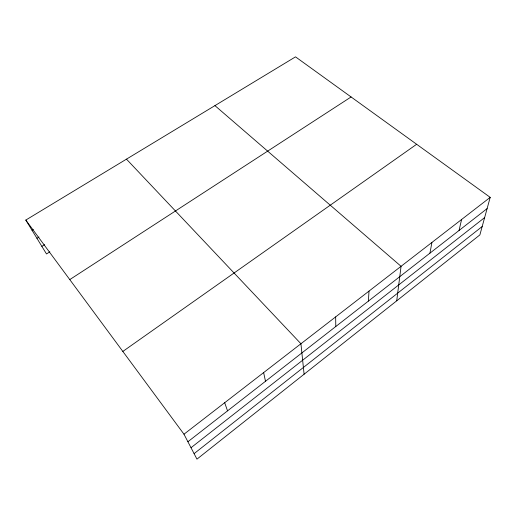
<?xml version="1.0" encoding="UTF-8"?>
<svg xmlns="http://www.w3.org/2000/svg" width="516" height="516" viewBox="0 0 516 516"><rect width="100%" height="100%" fill="white"/><g stroke="black" fill="none" stroke-linecap="round" stroke-linejoin="round"><path stroke-width="0.77" d="M368.392 301.105L369.005 291.101M396.72 300.822L401.061 266.308L214.933 105.619M429.957 253.137L431.905 242.449M459.053 230.465L461.594 219.487M490.2 197.364L479.874 234.909L196.957 459.143L183.98 434.208L25.8 220.068L295.52 56.857L490.2 197.364L183.98 434.208M194.093 453.635L482.183 226.524M191.017 447.72L484.64 217.584M187.901 441.748L487.11 208.606M122.834 351.435L416.644 144.28M69.77 279.595L351.093 96.963M49.839 251.834L46.492 253.943L25.8 220.068M41.854 246.351L44.582 244.649M36.92 238.276L38.964 237.012M31.973 230.181L33.334 229.349M126.472 159.154L300.931 343.746L304.098 374.229M224.686 402.719L227.537 410.865M263.637 372.597L265.495 381.285M335.658 316.895L335.793 326.505"/></g></svg>
